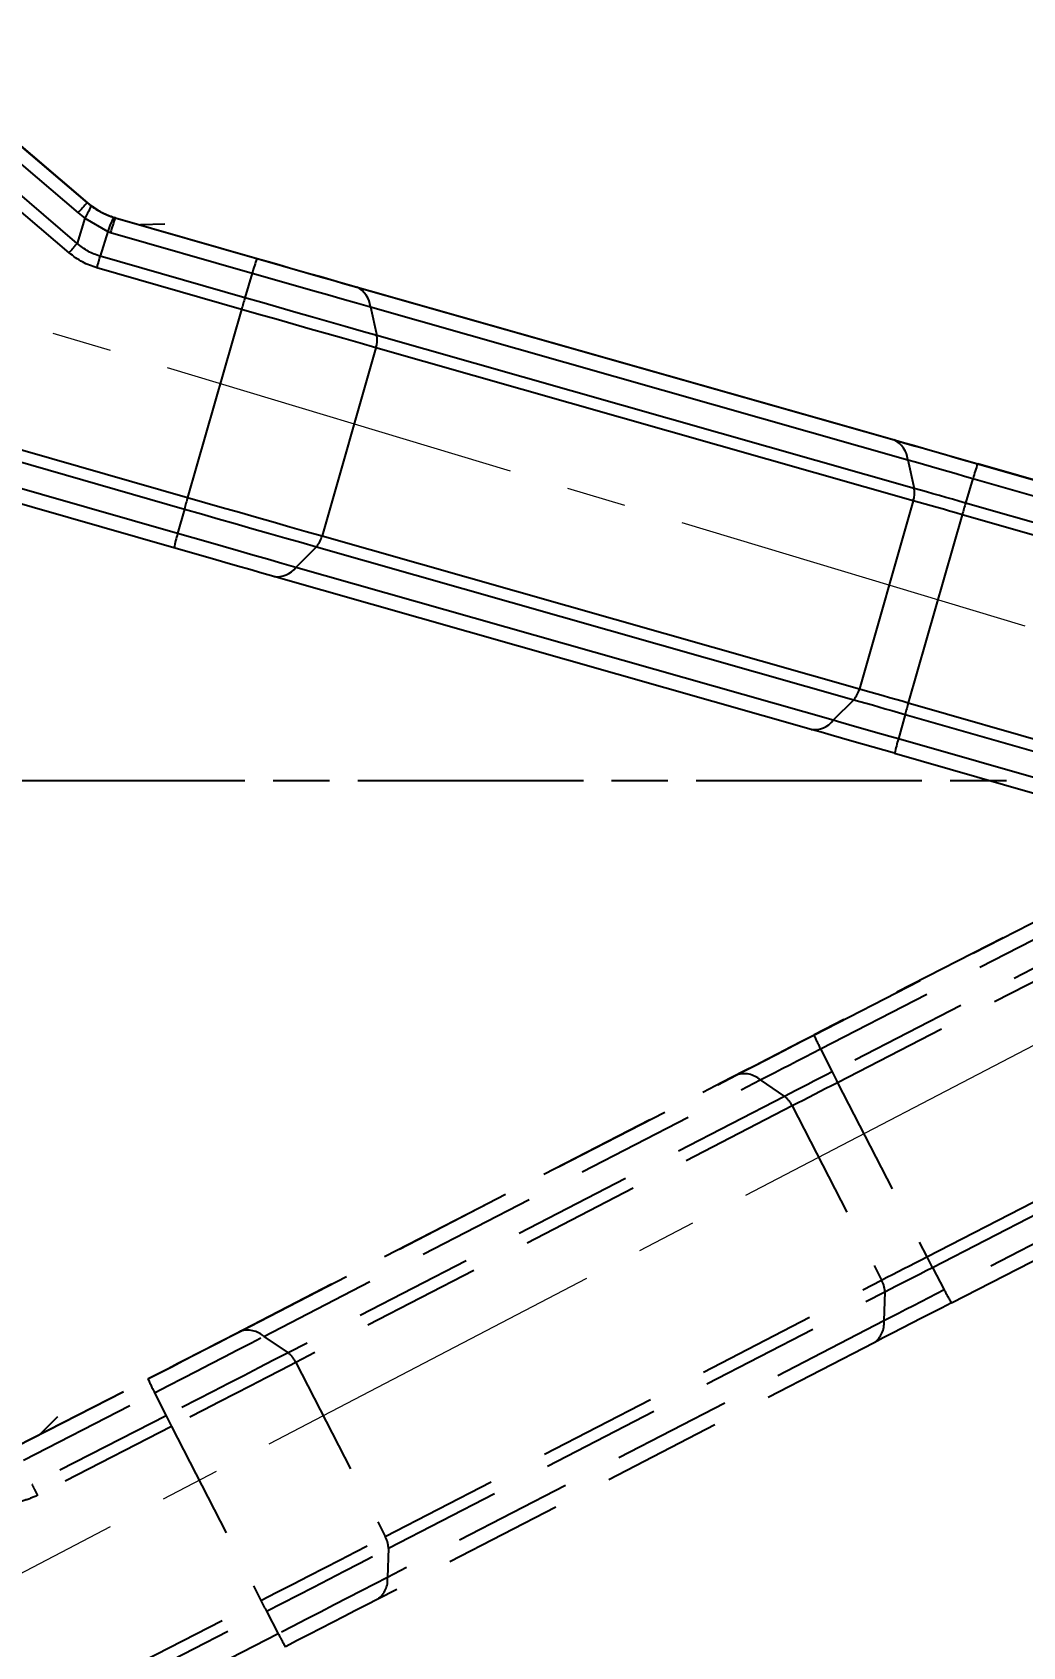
# Model space of a CAD drawing. Header units: millimetres. Extents: x 2344 to 4024, y 1094 to 2282.
# Drawn here: x 3752.6 to 3805.2, y 1453.5 to 1539.3 of the extents above; entities that cross this region are included whole.
import ezdxf

# ---------------------------------------------------------------- set-up
doc = ezdxf.new("R2010")
doc.units = ezdxf.units.MM
for name, pattern in [('AM_ISO08W050', [18, 12, -1.5, 3, -1.5]), ('CENTER2', [28.575, 19.05, -3.175, 3.175, -3.175]), ('HIDDEN', [9.525, 6.35, -3.175])]:
    doc.linetypes.add(name, pattern=pattern)
for name, color, linetype, lineweight in [('AM_5', 3, 'Continuous', 25), ('AM_7', 4, 'AM_ISO08W050', 25), ('单点划线', 1, 'CENTER2', 13), ('标注', 3, 'Continuous', 13)]:
    doc.layers.add(name, color=color, linetype=linetype, lineweight=lineweight)
doc.styles.add('SLDTEXTSTYLE1', font='txt.shx', dxfattribs={"width": 0.7, "bigfont": 'gbcbig.shx'})
doc.dimstyles.new('SLDDIMSTYLE12$0', dxfattribs={"dimtxt": 12, "dimasz": 10, "dimexe": 0, "dimexo": 0.0625, "dimgap": 0.875, "dimtad": 1, "dimdec": 1, "dimlfac": 1.8, "dimrnd": 1e-09, "dimzin": 12, "dimdsep": 46, "dimtxsty": 'SLDTEXTSTYLE1', "dimcen": 0.09, "dimdle": 8.16, "dimclrd": 3, "dimclre": 3, "dimadec": 0, "dimazin": 3, "dimtfac": 1, "dimtdec": 1, "dimtofl": 0, "dimtmove": 0, "dimatfit": 3, "dimfxl": 0, "dimfrac": 2, "dimtolj": 1, "dimlwd": 5, "dimlwe": 5, "dimarcsym": 0})
doc.dimstyles.new('SLDDIMSTYLE12$2', dxfattribs={"dimtxt": 12, "dimasz": 10, "dimexe": 0, "dimexo": 0.0625, "dimgap": 0.875, "dimtad": 1, "dimdec": 1, "dimlfac": 1.8, "dimrnd": 1e-09, "dimzin": 12, "dimdsep": 46, "dimtxsty": 'SLDTEXTSTYLE1', "dimcen": 0.09, "dimdle": 8.16, "dimclrd": 3, "dimclre": 3, "dimadec": 0, "dimazin": 3, "dimtfac": 1, "dimtdec": 1, "dimtofl": 0, "dimtmove": 0, "dimatfit": 3, "dimfxl": 0, "dimfrac": 2, "dimtolj": 1, "dimlwd": 5, "dimlwe": 5, "dimarcsym": 0})

# ---------------------------------------------------------------- blocks, each defined once
blk = doc.blocks.new('*D50')
at = {"layer": 'Defpoints', "color": 0, "transparency": 16777216}
for p in [(3589.307, 1572.757), (3590.443, 1507.897), (3832.722, 1499.444), (3832.722, 1499.444), (3607.431, 1382.024)]:
    blk.add_point(p, dxfattribs=at)
at = {"layer": '标注', "color": 3, "linetype": 'Continuous', "lineweight": 5, "transparency": 16777216}
blk.add_arc((3832.722, 1499.444), 242.426, 165.60197, 205.16456, dxfattribs=at)
at = {"layer": '标注', "color": 3, "transparency": 16777216}
for points in [[(3596.305, 1560.172), (3599.515, 1559.277), (3600.596, 1569.357)], [(3614.798, 1397.099), (3611.811, 1395.62), (3617.742, 1387.398)]]:
    blk.add_solid(points, dxfattribs=at)
at = {"layer": '标注', "color": 0, "transparency": 16777216, "insert": (3597.214, 1477.251), "char_height": 10, "attachment_point": 5, "rotation": 275.38327, "style": 'SLDTEXTSTYLE1'}
blk.add_mtext('\\A1;60%%D', dxfattribs=at)
blk = doc.blocks.new('*D51')
at = {"layer": 'AM_5', "color": 3, "linetype": 'Continuous', "lineweight": 5, "transparency": 16777216}
blk.add_arc((3832.616, 1499.475), 192.409, 166.21652, 177.02185, dxfattribs=at)
at = {"layer": 'AM_5', "color": 3, "transparency": 16777216}
for points in [[(3644.141, 1545.756), (3647.356, 1544.878), (3648.382, 1554.964)], [(3642.134, 1509.429), (3638.801, 1509.515), (3640.208, 1499.475)]]:
    blk.add_solid(points, dxfattribs=at)
at = {"layer": 'Defpoints', "color": 0, "transparency": 16777216}
for p in [(3589.307, 1572.757), (3643.855, 1536.763), (3620.183, 1499.475), (3832.722, 1499.444), (3835.87, 1499.475)]:
    blk.add_point(p, dxfattribs=at)
at = {"layer": 'AM_5', "color": 0, "transparency": 16777216, "insert": (3635.461, 1528.521), "char_height": 12, "attachment_point": 5, "rotation": 81.61918, "style": 'SLDTEXTSTYLE1'}
blk.add_mtext('\\A1;15%%D', dxfattribs=at)
blk = doc.blocks.new('*D46')
at = {"layer": 'AM_5', "color": 3, "linetype": 'Continuous', "lineweight": 5, "transparency": 16777216}
for p, q in [((3663.939, 1549.473), (3672.424, 1579.065)), ((3832.161, 1533.265), (3682.037, 1576.309))]:
    blk.add_line(p, q, dxfattribs=at)
at = {"layer": 'AM_5', "color": 3, "lineweight": 5, "transparency": 16777216}
blk.add_line((3832.872, 1499.464), (3841.773, 1530.509), dxfattribs=at)
at = {"layer": 'AM_5', "color": 3, "transparency": 16777216}
for points in [[(3682.496, 1577.911), (3681.577, 1574.707), (3672.424, 1579.065)], [(3832.62, 1534.867), (3831.701, 1531.663), (3841.773, 1530.509)]]:
    blk.add_solid(points, dxfattribs=at)
at = {"layer": 'Defpoints', "color": 0, "transparency": 16777216}
for p in [(3672.424, 1579.065), (3663.922, 1549.413), (3832.855, 1499.404)]:
    blk.add_point(p, dxfattribs=at)
at = {"layer": 'AM_5', "color": 0, "transparency": 16777216, "insert": (3758.994, 1561.396), "char_height": 12, "attachment_point": 5, "rotation": 344.00123, "style": 'SLDTEXTSTYLE1'}
blk.add_mtext('\\A1;225', dxfattribs=at)

msp = doc.modelspace()

# ---------------------------------------------------------------- linework, layer by layer
at = {"color": 7, "linetype": 'Continuous', "lineweight": 25}
for p, q in [((3670.098, 1540.546), (3760.823, 1514.529)), ((3669.924, 1539.932), (3760.65, 1513.915)), ((3760.293, 1512.611), (3669.03, 1538.783)), ((3760.096, 1511.847), (3668.833, 1538.019)), ((3750.581, 1533.429), (3755.005, 1529.655)), ((3751.055, 1533.963), (3755.479, 1530.189)), ((3751.078, 1533.968), (3755.502, 1530.194)), ((3754.523, 1527.531), (3749.752, 1531.601)), ((3754.955, 1528.035), (3750.184, 1532.105)), ((3755.479, 1530.189), (3755.502, 1530.194)), ((3755.502, 1530.194), (3755.677, 1530.053)), ((3755.355, 1529.372), (3754.955, 1528.035)), ((3755.005, 1529.655), (3755.355, 1529.372)), ((3755.355, 1529.372), (3756.574, 1528.66)), ((3756.995, 1529.392), (3756.916, 1529.416)), ((3756.917, 1529.415), (3756.994, 1529.392)), ((3756.973, 1529.388), (3756.994, 1529.392)), ((3756.973, 1529.388), (3764.506, 1527.227)), ((3756.994, 1529.392), (3764.527, 1527.232)), ((3759.615, 1529.06), (3758.322, 1529.012)), ((3756.574, 1528.66), (3756.18, 1527.347)), ((3756.574, 1528.66), (3756.729, 1528.614)), ((3756.729, 1528.614), (3764.262, 1526.453)), ((3763.869, 1525.142), (3756.18, 1527.347)), ((3763.689, 1524.526), (3756.001, 1526.731)), ((3764.262, 1526.453), (3763.869, 1525.142)), ((3768.97, 1525.963), (3797.546, 1517.837)), ((3769.815, 1525.711), (3798.391, 1517.585)), ((3770.546, 1524.658), (3770.89, 1523.137)), ((3770.546, 1524.658), (3799.122, 1516.532)), ((3763.689, 1524.526), (3760.823, 1514.529)), ((3799.466, 1515.011), (3770.89, 1523.137)), ((3770.84, 1522.484), (3767.974, 1512.487)), ((3799.416, 1514.358), (3770.84, 1522.484)), ((3799.122, 1516.532), (3799.466, 1515.011)), ((3802.834, 1516.316), (3819.754, 1511.464)), ((3813.708, 1513.208), (3802.855, 1516.321)), ((3802.589, 1515.542), (3802.196, 1514.231)), ((3802.589, 1515.542), (3820.518, 1510.401)), ((3799.416, 1514.358), (3796.55, 1504.361)), ((3760.65, 1513.915), (3760.293, 1512.611)), ((3802.017, 1513.615), (3799.15, 1503.618)), ((3817.152, 1509.275), (3802.017, 1513.615)), ((3821.509, 1508.693), (3802.196, 1514.231)), ((3767.671, 1511.909), (3766.577, 1510.816)), ((3767.671, 1511.909), (3796.247, 1503.783)), ((3767.974, 1512.487), (3796.55, 1504.361)), ((3793.982, 1502.205), (3765.405, 1510.331)), ((3795.153, 1502.69), (3766.577, 1510.816)), ((3796.247, 1503.783), (3795.153, 1502.69)), ((3799.15, 1503.618), (3814.286, 1499.278)), ((3798.977, 1503.003), (3798.62, 1501.7)), ((3798.977, 1503.003), (3818.29, 1497.465)), ((3816.549, 1496.559), (3798.62, 1501.7)), ((3798.424, 1500.936), (3815.354, 1496.081))]:
    msp.add_line(p, q, dxfattribs=at)
at = {"color": 7, "linetype": 'HIDDEN', "lineweight": 25}
for p, q in [((3794.131, 1485.958), (3809.79, 1493.999)), ((3794.482, 1485.226), (3810.017, 1493.203)), ((3810.425, 1491.874), (3795.093, 1484.001)), ((3804.187, 1491.133), (3794.143, 1485.976)), ((3809.39, 1490.622), (3795.384, 1483.429)), ((3794.482, 1485.226), (3795.093, 1484.001)), ((3762.836, 1469.819), (3789.234, 1483.449)), ((3763.625, 1470.214), (3790.023, 1483.843)), ((3764.878, 1469.947), (3791.276, 1483.576)), ((3791.276, 1483.576), (3792.568, 1482.702)), ((3792.568, 1482.702), (3766.17, 1469.073)), ((3795.384, 1483.429), (3800.134, 1474.178)), ((3792.979, 1482.192), (3766.581, 1468.562)), ((3792.979, 1482.192), (3797.73, 1472.94)), ((3800.429, 1473.611), (3816.846, 1482.041)), ((3800.134, 1474.178), (3814.141, 1481.37)), ((3817.652, 1480.936), (3801.06, 1472.417)), ((3801.44, 1471.725), (3817.107, 1479.77)), ((3800.429, 1473.611), (3801.06, 1472.417)), ((3771.332, 1459.311), (3797.73, 1472.94)), ((3771.506, 1458.683), (3797.904, 1472.312)), ((3797.904, 1472.312), (3797.855, 1470.766)), ((3797.855, 1470.766), (3771.456, 1457.137)), ((3764.878, 1469.947), (3766.17, 1469.073)), ((3797.332, 1469.611), (3770.934, 1455.981)), ((3766.581, 1468.562), (3771.332, 1459.311)), ((3751.744, 1464.107), (3758.716, 1467.687)), ((3751.757, 1464.125), (3758.728, 1467.705)), ((3752.096, 1463.376), (3759.067, 1466.955)), ((3759.067, 1466.955), (3759.678, 1465.73)), ((3759.678, 1465.73), (3752.563, 1462.077)), ((3753.896, 1465.676), (3752.985, 1464.756)), ((3759.969, 1465.158), (3752.853, 1461.505)), ((3759.969, 1465.158), (3764.72, 1455.907)), ((3771.506, 1458.683), (3771.456, 1457.137)), ((3680.759, 1412.795), (3764.72, 1455.907)), ((3681.053, 1412.228), (3765.014, 1455.34)), ((3765.014, 1455.34), (3765.646, 1454.146)), ((3765.646, 1454.146), (3681.188, 1410.778))]:
    msp.add_line(p, q, dxfattribs=at)
at = {"color": 7, "linetype": 'Continuous', "lineweight": 25, "flags": 128}
for points in [[(3764.506, 1527.227), (3765.19, 1527.032), (3765.871, 1526.836), (3766.549, 1526.642), (3767.222, 1526.45), (3767.887, 1526.261), (3768.542, 1526.074), (3769.185, 1525.89), (3769.815, 1525.711)], [(3764.527, 1527.232), (3765.099, 1527.068), (3765.67, 1526.905), (3766.237, 1526.742), (3766.8, 1526.582), (3767.356, 1526.423), (3767.904, 1526.267), (3768.442, 1526.113), (3768.97, 1525.963)], [(3764.262, 1526.453), (3765.071, 1526.221), (3765.878, 1525.99), (3766.68, 1525.761), (3767.476, 1525.533), (3768.263, 1525.309), (3769.038, 1525.088), (3769.8, 1524.871), (3770.546, 1524.658)], [(3770.89, 1523.137), (3770.057, 1523.374), (3769.206, 1523.616), (3768.339, 1523.863), (3767.46, 1524.114), (3766.571, 1524.368), (3765.674, 1524.625), (3764.773, 1524.883), (3763.869, 1525.142)], [(3770.84, 1522.484), (3769.992, 1522.725), (3769.125, 1522.972), (3768.242, 1523.224), (3767.347, 1523.479), (3766.441, 1523.738), (3765.528, 1523.999), (3764.61, 1524.262), (3763.689, 1524.526)], [(3797.546, 1517.837), (3798.176, 1517.658), (3798.819, 1517.475), (3799.475, 1517.288), (3800.139, 1517.098), (3800.812, 1516.906), (3801.49, 1516.712), (3802.171, 1516.517), (3802.855, 1516.321)], [(3798.391, 1517.585), (3798.919, 1517.435), (3799.457, 1517.282), (3800.005, 1517.125), (3800.561, 1516.966), (3801.124, 1516.806), (3801.691, 1516.643), (3802.262, 1516.48), (3802.834, 1516.316)], [(3799.122, 1516.532), (3799.534, 1516.415), (3799.954, 1516.296), (3800.382, 1516.174), (3800.816, 1516.05), (3801.255, 1515.924), (3801.698, 1515.797), (3802.143, 1515.67), (3802.589, 1515.542)], [(3760.823, 1514.529), (3761.744, 1514.265), (3762.662, 1514.002), (3763.575, 1513.741), (3764.481, 1513.482), (3765.376, 1513.227), (3766.259, 1512.975), (3767.125, 1512.728), (3767.974, 1512.487)], [(3802.017, 1513.615), (3801.682, 1513.711), (3801.348, 1513.807), (3801.016, 1513.902), (3800.687, 1513.996), (3800.361, 1514.089), (3800.04, 1514.18), (3799.725, 1514.27), (3799.416, 1514.358)], [(3802.196, 1514.231), (3801.845, 1514.332), (3801.494, 1514.432), (3801.146, 1514.532), (3800.8, 1514.631), (3800.458, 1514.728), (3800.121, 1514.824), (3799.79, 1514.919), (3799.466, 1515.011)], [(3760.65, 1513.915), (3761.554, 1513.656), (3762.455, 1513.397), (3763.352, 1513.141), (3764.241, 1512.887), (3765.12, 1512.636), (3765.986, 1512.389), (3766.838, 1512.146), (3767.671, 1511.909)], [(3766.577, 1510.816), (3765.831, 1511.029), (3765.07, 1511.246), (3764.294, 1511.467), (3763.507, 1511.691), (3762.711, 1511.919), (3761.909, 1512.148), (3761.102, 1512.379), (3760.293, 1512.611)], [(3765.405, 1510.331), (3764.775, 1510.51), (3764.132, 1510.694), (3763.477, 1510.88), (3762.812, 1511.07), (3762.14, 1511.262), (3761.461, 1511.456), (3760.78, 1511.651), (3760.096, 1511.847)], [(3796.55, 1504.361), (3796.859, 1504.273), (3797.174, 1504.183), (3797.495, 1504.092), (3797.82, 1503.999), (3798.15, 1503.904), (3798.482, 1503.809), (3798.816, 1503.714), (3799.15, 1503.618)], [(3796.247, 1503.783), (3796.571, 1503.691), (3796.902, 1503.597), (3797.239, 1503.501), (3797.581, 1503.403), (3797.926, 1503.304), (3798.275, 1503.205), (3798.626, 1503.104), (3798.977, 1503.003)], [(3798.62, 1501.7), (3798.174, 1501.828), (3797.729, 1501.955), (3797.286, 1502.082), (3796.847, 1502.207), (3796.413, 1502.331), (3795.985, 1502.453), (3795.565, 1502.573), (3795.153, 1502.69)], [(3798.424, 1500.936), (3797.852, 1501.1), (3797.282, 1501.263), (3796.714, 1501.426), (3796.152, 1501.586), (3795.595, 1501.745), (3795.047, 1501.901), (3794.509, 1502.055), (3793.982, 1502.205)]]:
    msp.add_lwpolyline(points, dxfattribs=at)
at = {"color": 7, "linetype": 'HIDDEN', "lineweight": 25, "flags": 128}
for points in [[(3789.234, 1483.449), (3789.816, 1483.749), (3790.411, 1484.056), (3791.016, 1484.368), (3791.631, 1484.684), (3792.253, 1485.004), (3792.88, 1485.327), (3793.511, 1485.651), (3794.143, 1485.976)], [(3790.023, 1483.843), (3790.51, 1484.095), (3791.008, 1484.351), (3791.515, 1484.613), (3792.029, 1484.877), (3792.549, 1485.145), (3793.074, 1485.415), (3793.602, 1485.686), (3794.131, 1485.958)], [(3791.276, 1483.576), (3791.657, 1483.772), (3792.045, 1483.972), (3792.44, 1484.176), (3792.842, 1484.383), (3793.248, 1484.592), (3793.657, 1484.803), (3794.069, 1485.014), (3794.482, 1485.226)], [(3795.093, 1484.001), (3794.768, 1483.834), (3794.443, 1483.668), (3794.121, 1483.502), (3793.801, 1483.337), (3793.485, 1483.174), (3793.174, 1483.014), (3792.868, 1482.856), (3792.568, 1482.702)], [(3795.384, 1483.429), (3795.074, 1483.27), (3794.765, 1483.112), (3794.458, 1482.954), (3794.153, 1482.797), (3793.852, 1482.642), (3793.556, 1482.489), (3793.264, 1482.339), (3792.979, 1482.192)], [(3797.73, 1472.94), (3798.015, 1473.087), (3798.306, 1473.238), (3798.603, 1473.391), (3798.904, 1473.546), (3799.209, 1473.702), (3799.516, 1473.86), (3799.825, 1474.019), (3800.134, 1474.178)], [(3797.904, 1472.312), (3798.203, 1472.466), (3798.509, 1472.624), (3798.821, 1472.785), (3799.137, 1472.947), (3799.457, 1473.112), (3799.779, 1473.278), (3800.103, 1473.444), (3800.429, 1473.611)], [(3801.06, 1472.417), (3800.647, 1472.205), (3800.236, 1471.993), (3799.826, 1471.782), (3799.42, 1471.573), (3799.019, 1471.367), (3798.623, 1471.163), (3798.235, 1470.963), (3797.855, 1470.766)], [(3801.44, 1471.725), (3800.911, 1471.454), (3800.383, 1471.182), (3799.858, 1470.912), (3799.338, 1470.645), (3798.824, 1470.38), (3798.317, 1470.119), (3797.819, 1469.862), (3797.332, 1469.611)], [(3758.716, 1467.687), (3759.348, 1468.012), (3759.979, 1468.336), (3760.606, 1468.659), (3761.228, 1468.979), (3761.842, 1469.295), (3762.448, 1469.607), (3763.043, 1469.914), (3763.625, 1470.214)], [(3758.728, 1467.705), (3759.257, 1467.977), (3759.785, 1468.248), (3760.31, 1468.518), (3760.83, 1468.786), (3761.344, 1469.05), (3761.851, 1469.311), (3762.349, 1469.568), (3762.836, 1469.819)], [(3759.067, 1466.955), (3759.816, 1467.34), (3760.562, 1467.723), (3761.305, 1468.105), (3762.041, 1468.484), (3762.768, 1468.859), (3763.485, 1469.228), (3764.189, 1469.591), (3764.878, 1469.947)], [(3766.17, 1469.073), (3765.4, 1468.675), (3764.614, 1468.27), (3763.813, 1467.857), (3763, 1467.438), (3762.178, 1467.015), (3761.348, 1466.589), (3760.514, 1466.16), (3759.678, 1465.73)], [(3766.581, 1468.562), (3765.797, 1468.158), (3764.996, 1467.745), (3764.18, 1467.324), (3763.352, 1466.898), (3762.515, 1466.467), (3761.67, 1466.033), (3760.82, 1465.596), (3759.969, 1465.158)], [(3764.72, 1455.907), (3765.571, 1456.345), (3766.421, 1456.781), (3767.266, 1457.216), (3768.103, 1457.647), (3768.931, 1458.073), (3769.747, 1458.493), (3770.548, 1458.906), (3771.332, 1459.311)], [(3765.014, 1455.34), (3765.85, 1455.77), (3766.684, 1456.199), (3767.513, 1456.625), (3768.336, 1457.048), (3769.149, 1457.467), (3769.949, 1457.88), (3770.736, 1458.285), (3771.506, 1458.683)], [(3771.456, 1457.137), (3770.767, 1456.782), (3770.063, 1456.419), (3769.346, 1456.049), (3768.619, 1455.675), (3767.883, 1455.296), (3767.141, 1454.914), (3766.394, 1454.53), (3765.646, 1454.146)], [(3770.934, 1455.981), (3770.352, 1455.681), (3769.757, 1455.374), (3769.151, 1455.062), (3768.537, 1454.746), (3767.915, 1454.426), (3767.288, 1454.103), (3766.657, 1453.779), (3766.025, 1453.454)]]:
    msp.add_lwpolyline(points, dxfattribs=at)
at = {"color": 7, "linetype": 'Continuous', "lineweight": 25}
for centre, radius, start, end in [((3765.881, 1520.483), 14.227, 136.98231, 139.86093), ((3767.876, 1525.521), 11.569, 160.47233, 164.49361), ((3775.41, 1523.36), 11.569, 160.47233, 164.49361), ((3769.258, 1524.544), 1.294, 5.07762, 64.46165), ((3821.07, 1508.13), 59.677, 163.43713, 164.05307), ((3769.503, 1522.914), 1.404, 342.17658, 9.14397), ((3797.834, 1516.418), 1.294, 5.07766, 64.46203), ((3813.737, 1512.449), 11.568, 160.47228, 164.49364), ((3817.323, 1498.272), 58.792, 163.94748, 164.56969), ((3798.08, 1514.788), 1.404, 342.17656, 9.14413), ((3859.397, 1497.219), 59.677, 163.43713, 164.05307), ((3770.306, 1509.626), 10.448, 163.40044, 167.7271), ((3766.629, 1512.825), 1.387, 318.69224, 345.8928), ((3765.575, 1511.578), 1.258, 262.23993, 322.75953), ((3795.205, 1504.699), 1.387, 318.69201, 345.89284), ((3855.65, 1487.361), 58.792, 163.94748, 164.5697), ((3794.151, 1503.452), 1.258, 262.23993, 322.75953), ((3808.633, 1498.715), 10.448, 163.40041, 167.72716)]:
    msp.add_arc(centre, radius, start, end, dxfattribs=at)
at = {"color": 7, "linetype": 'HIDDEN', "lineweight": 25}
for centre, radius, start, end in [((3804.727, 1490.599), 11.568, 203.65312, 207.67448), ((3790.415, 1482.611), 1.294, 48.2585, 107.64287), ((3848.445, 1510.739), 59.677, 206.61797, 207.23391), ((3791.71, 1481.59), 1.404, 25.3574, 52.32497), ((3852.458, 1500.986), 58.792, 207.12832, 207.75054), ((3796.518, 1472.266), 1.387, 1.87285, 29.07368), ((3810.404, 1477.092), 10.448, 206.58125, 210.908), ((3796.603, 1470.636), 1.258, 305.42077, 5.94037), ((3764.017, 1468.982), 1.294, 48.25846, 107.64249), ((3765.312, 1467.961), 1.404, 25.35742, 52.32481), ((3769.313, 1472.328), 11.569, 203.65317, 207.67445), ((3813.03, 1492.468), 59.677, 206.61798, 207.23391), ((3770.12, 1458.637), 1.387, 1.87308, 29.07364), ((3770.205, 1457.007), 1.258, 305.42077, 5.94037), ((3817.044, 1482.715), 58.792, 207.12832, 207.75053), ((3774.989, 1458.821), 10.448, 206.58128, 210.90794)]:
    msp.add_arc(centre, radius, start, end, dxfattribs=at)
at = {"color": 7, "linetype": 'Continuous', "lineweight": 25}
for points, knots in [([(3755.654, 1530.048), (3755.658, 1530.002), (3755.665, 1529.911), (3755.458, 1529.552), (3755.355, 1529.372)], [0, 0, 0, 0, 0.500804, 1, 1, 1, 1]), ([(3755.479, 1530.189), (3755.511, 1530.162), (3755.569, 1530.114), (3755.628, 1530.068), (3755.654, 1530.048)], [0, 0, 0, 0, 0.557672, 1, 1, 1, 1]), ([(3755.654, 1530.048), (3755.85, 1529.913), (3756.234, 1529.648), (3756.678, 1529.489), (3756.896, 1529.411)], [0, 0, 0, 0, 0.508316, 1, 1, 1, 1]), ([(3755.677, 1530.053), (3755.872, 1529.918), (3756.255, 1529.652), (3756.698, 1529.493), (3756.917, 1529.415)], [0, 0, 0, 0, 0.5080063, 1, 1, 1, 1]), ([(3756.896, 1529.411), (3756.87, 1529.379), (3756.817, 1529.315), (3756.655, 1528.878), (3756.574, 1528.66)], [0, 0, 0, 0, 0.5, 1, 1, 1, 1]), ([(3756.896, 1529.411), (3756.91, 1529.406), (3756.936, 1529.399), (3756.962, 1529.391), (3756.973, 1529.388)], [0, 0, 0, 0, 0.560146, 1, 1, 1, 1]), ([(3756.001, 1526.731), (3755.738, 1526.823), (3755.202, 1527.009), (3754.752, 1527.355), (3754.523, 1527.531)], [0, 0, 0, 0, 0.490293, 1, 1, 1, 1]), ([(3756.18, 1527.347), (3755.96, 1527.425), (3755.512, 1527.584), (3755.142, 1527.883), (3754.955, 1528.035)], [0, 0, 0, 0, 0.491499, 1, 1, 1, 1])]:
    msp.add_open_spline(points, degree=3, knots=knots, dxfattribs=at)
for points in [[(3754.523, 1527.531), (3754.565, 1527.581), (3754.649, 1527.679), (3754.768, 1527.818), (3754.875, 1527.943), (3754.928, 1528.004), (3754.955, 1528.035)], [(3756.001, 1526.731), (3756.018, 1526.791), (3756.052, 1526.91), (3756.101, 1527.078), (3756.146, 1527.23), (3756.169, 1527.308), (3756.18, 1527.347)]]:
    msp.add_open_spline(points, degree=3, dxfattribs=at)
at = {"color": 7, "linetype": 'HIDDEN', "lineweight": 25}
msp.add_open_spline([(3752.853, 1461.505), (3752.825, 1461.56), (3752.769, 1461.67), (3752.689, 1461.826), (3752.617, 1461.968), (3752.581, 1462.04), (3752.563, 1462.077)], degree=3, dxfattribs=at)
msp.add_open_spline([(3752.853, 1461.505), (3752.599, 1461.392), (3752.081, 1461.161), (3751.516, 1461.105), (3751.228, 1461.077)], degree=3, knots=[0, 0, 0, 0, 0.490293, 1, 1, 1, 1], dxfattribs=at)
at = {"layer": 'AM_7'}
msp.add_line((3835.87, 1499.475), (3620.183, 1499.475), dxfattribs=at)
at = {"layer": '单点划线'}
for q in [(3589.307, 1572.757), (3607.431, 1382.024)]:
    msp.add_line((3832.722, 1499.444), q, dxfattribs=at)

# ---------------------------------------------------------------- dimensions: what is measured, and where the dimension line sits
at = {"layer": 'AM_5'}
dim = msp.add_linear_dim(base=(3672.424, 1579.065), p1=(3832.855, 1499.404), p2=(3663.922, 1549.413), angle=164.00123, text='225', dimstyle='SLDDIMSTYLE12$0', override={"dimlfac": 1, "dimpost": ''}, dxfattribs=at)
dim.commit()
dim.dimension.update_dxf_attribs({"geometry": '*D46', "text_midpoint": (3758.994, 1561.396)})
dim = msp.add_angular_dim_2l(base=(3643.855, 1536.763), line1=((3832.722, 1499.444), (3589.307, 1572.757)), line2=((3835.87, 1499.475), (3620.183, 1499.475)), text='15%%D', dimstyle='SLDDIMSTYLE12$2', override={"dimlfac": 1}, dxfattribs=at)
dim.commit()
dim.dimension.update_dxf_attribs({"geometry": '*D51', "text_midpoint": (3635.461, 1528.521)})
at = {"layer": '标注'}
dim = msp.add_angular_dim_2l(base=(3590.443, 1507.897), line1=((3832.722, 1499.444), (3589.307, 1572.757)), line2=((3832.722, 1499.444), (3607.431, 1382.024)), text='60%%D', dimstyle='SLDDIMSTYLE12$2', override={"dimtxt": 10, "dimadec": 3, "dimtdec": 3, "dimtzin": 0}, dxfattribs=at)
dim.commit()
dim.dimension.update_dxf_attribs({"geometry": '*D50', "text_midpoint": (3597.214, 1477.251)})

doc.saveas('drawing.dxf')
